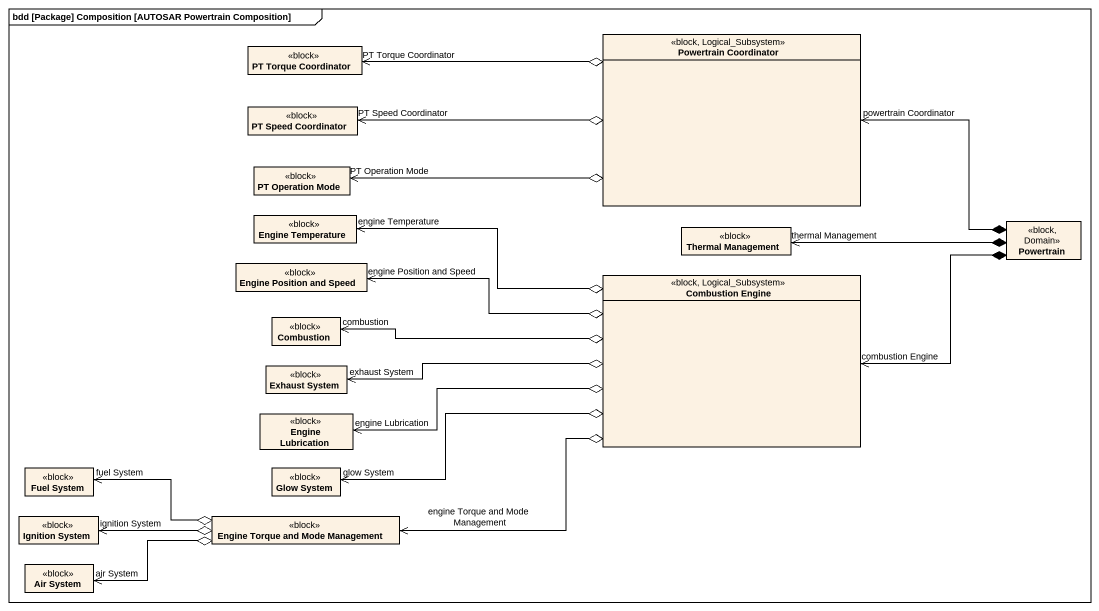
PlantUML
@startuml
mainframe bdd [Package] Composition [AUTOSAR Powertrain Composition]
hide circle
hide empty members
class "PT Torque Coordinator" as PT_Torque_Coordinator <<block>>
class "Powertrain Coordinator" as Powertrain_Coordinator <<block, Logical_Subsystem>>
class "PT Speed Coordinator" as PT_Speed_Coordinator <<block>>
class "PT Operation Mode" as PT_Operation_Mode <<block>>
class "Engine Temperature" as Engine_Temperature <<block>>
class "Thermal Management" as Thermal_Management <<block>>
class Powertrain <<block, Domain>>
class "Engine Position and Speed" as Engine_Position_and_Speed <<block>>
class "Combustion Engine" as Combustion_Engine <<block, Logical_Subsystem>>
class Combustion <<block>>
class "Exhaust System" as Exhaust_System <<block>>
class "Engine Lubrication" as Engine_Lubrication <<block>>
class "Fuel System" as Fuel_System <<block>>
class "Glow System" as Glow_System <<block>>
class "Ignition System" as Ignition_System <<block>>
class "Engine Torque and Mode Management" as Engine_Torque_and_Mode <<block>>
class "Air System" as Air_System <<block>>
Powertrain_Coordinator o-left-> "PT Torque Coordinator" PT_Torque_Coordinator
Powertrain_Coordinator o-left-> "PT Speed Coordinator" PT_Speed_Coordinator
Powertrain_Coordinator o-left-> "PT Operation Mode" PT_Operation_Mode
Powertrain *-left-> "powertrain Coordinator" Powertrain_Coordinator
Powertrain *-left-> "thermal Management" Thermal_Management
Powertrain *-left-> "combustion Engine" Combustion_Engine
Combustion_Engine o-left-> "engine Temperature" Engine_Temperature
Combustion_Engine o-left-> "engine Position and Speed" Engine_Position_and_Speed
Combustion_Engine o-left-> "combustion" Combustion
Combustion_Engine o-left-> "exhaust System" Exhaust_System
Combustion_Engine o-left-> "engine Lubrication" Engine_Lubrication
Combustion_Engine o-left-> "glow System" Glow_System
Combustion_Engine o-left-> "engine Torque and Mode Management" Engine_Torque_and_Mode
Engine_Torque_and_Mode o-left-> "fuel System" Fuel_System
Engine_Torque_and_Mode o-left-> "ignition System" Ignition_System
Engine_Torque_and_Mode o-left-> "air System" Air_System
@enduml
